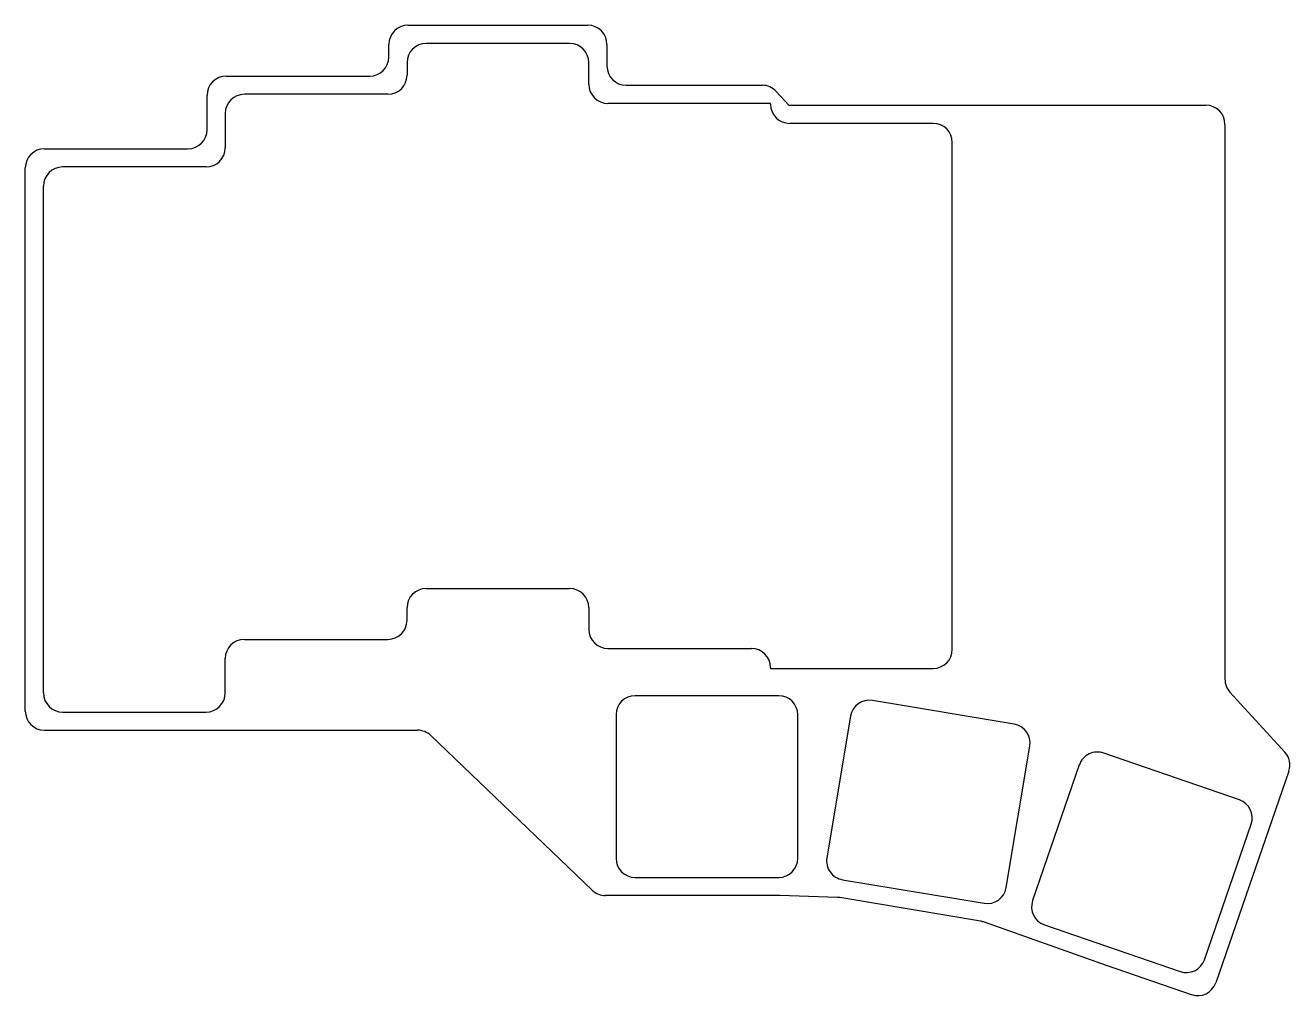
# Model space of a CAD drawing. Header units: millimetres. Extents: x -11 to 121, y -39 to 62.
import ezdxf

# ---------------------------------------------------------------- set-up
doc = ezdxf.new("R2010")
doc.units = ezdxf.units.MM

msp = doc.modelspace()

# ---------------------------------------------------------------- linework, layer by layer
for p, q in [((28.6, 62.32), (47.4, 62.32)), ((26.6, 59), (26.6, 60.32)), ((45.5, 60.42), (30.5, 60.42)), ((49.4, 60.32), (49.4, 58.05)), ((28.5, 58.42), (28.5, 57.1)), ((47.5, 56.15), (47.5, 58.42)), ((9.6, 57), (24.6, 57)), ((51.4, 56.05), (65.62, 56.05)), ((7.6, 51.4), (7.6, 55)), ((26.5, 55.1), (11.5, 55.1)), ((67.1, 55.4), (68.4, 53.96)), ((9.5, 53.1), (9.5, 49.5)), ((66.5, 54.15), (49.5, 54.15)), ((66.5, 54.06), (66.5, 54.15)), ((68.4, 53.96), (112, 53.96)), ((83.5, 52.06), (68.5, 52.06)), ((114, 51.96), (114, -6.06)), ((-9.4, 49.4), (5.6, 49.4)), ((85.5, -2.94), (85.5, 50.06)), ((-11.4, -9.4), (-11.4, 47.4)), ((7.5, 47.5), (-7.5, 47.5)), ((-9.5, -7.5), (-9.5, 45.5)), ((30.5, 3.42), (45.5, 3.42)), ((28.5, 0.1), (28.5, 1.42)), ((47.5, 1.42), (47.5, -0.85)), ((11.5, -1.9), (26.5, -1.9)), ((9.5, -7.5), (9.5, -3.9)), ((49.5, -2.85), (64.5, -2.85)), ((66.5, -4.85), (66.5, -4.94)), ((66.5, -4.94), (83.5, -4.94)), ((67.35, -7.79), (52.35, -7.79)), ((114.52, -7.41), (120.24, -13.68)), ((91.96, -10.77), (77.16, -8.29)), ((-7.5, -9.5), (7.5, -9.5)), ((50.35, -9.79), (50.35, -24.79)), ((69.35, -24.79), (69.35, -9.79)), ((74.86, -9.93), (72.38, -24.73)), ((-9.4, -11.4), (29.6, -11.4)), ((47.87, -28.13), (30.98, -11.96)), ((91.12, -27.86), (93.6, -13.07)), ((115.5, -18.68), (101.32, -13.79)), ((98.77, -15.03), (93.89, -29.21)), ((120.66, -15.68), (113.03, -37.82)), ((111.86, -35.4), (116.74, -21.22)), ((52.35, -26.79), (67.35, -26.79)), ((74.03, -27.03), (88.82, -29.5)), ((67.42, -28.69), (49.25, -28.69)), ((73.48, -28.88), (67.48, -28.69)), ((88.43, -31.37), (73.75, -28.91)), ((101.6, -35.99), (88.77, -31.45)), ((95.13, -31.76), (109.31, -36.64)), ((110.49, -39.06), (101.61, -36))]:
    msp.add_line(p, q)
for centre, start, end in [((28.6, 60.32), 90, 180), ((47.4, 60.32), 0, 90), ((30.5, 58.42), 90, 180), ((45.5, 58.42), 0, 90), ((24.6, 59), 270, 0), ((9.6, 55), 90, 180), ((26.5, 57.1), 270, 0), ((51.4, 58.05), 180, 270), ((49.5, 56.15), 180, 270), ((65.62, 54.05), 42.2737, 90), ((11.5, 53.1), 90, 180), ((68.5, 54.06), 180, 270), ((112, 51.96), 0, 90), ((83.5, 50.06), 0, 90), ((5.6, 51.4), 270, 0), ((-9.4, 47.4), 90, 180), ((7.5, 49.5), 270, 0), ((-7.5, 45.5), 90, 180), ((30.5, 1.42), 90, 180), ((45.5, 1.42), 0, 90), ((26.5, 0.1), 270, 0), ((49.5, -0.85), 180, 270), ((11.5, -3.9), 90, 180), ((64.5, -4.85), 0, 90), ((83.5, -2.94), 270, 0), ((116, -6.06), 180, 222.389), ((-7.5, -7.5), 180, 270), ((7.5, -7.5), 270, 0), ((52.35, -9.79), 90, 180), ((67.35, -9.79), 0, 90), ((76.83, -10.26), 80.5, 170.5), ((-9.4, -9.4), 180, 270), ((29.6, -13.4), 46.232, 90), ((91.63, -12.74), 350.5, 80.5), ((100.67, -15.68), 71, 161), ((118.77, -15.03), 341, 42.389), ((114.85, -20.57), 341, 71), ((52.35, -24.79), 180, 270), ((67.35, -24.79), 270, 0), ((74.36, -25.06), 170.5, 260.5), ((49.25, -26.69), 226.232, 270), ((67.42, -30.69), 88.1753, 90), ((73.42, -30.88), 80.5, 88.1753), ((89.15, -27.53), 260.5, 350.5), ((95.78, -29.87), 161, 251), ((88.1, -33.34), 70.5128, 80.5), ((109.96, -34.75), 251, 341), ((102.26, -34.11), 250.5128, 251), ((111.14, -37.16), 251, 341)]:
    msp.add_arc(centre, 2, start, end)

doc.saveas('drawing.dxf')
